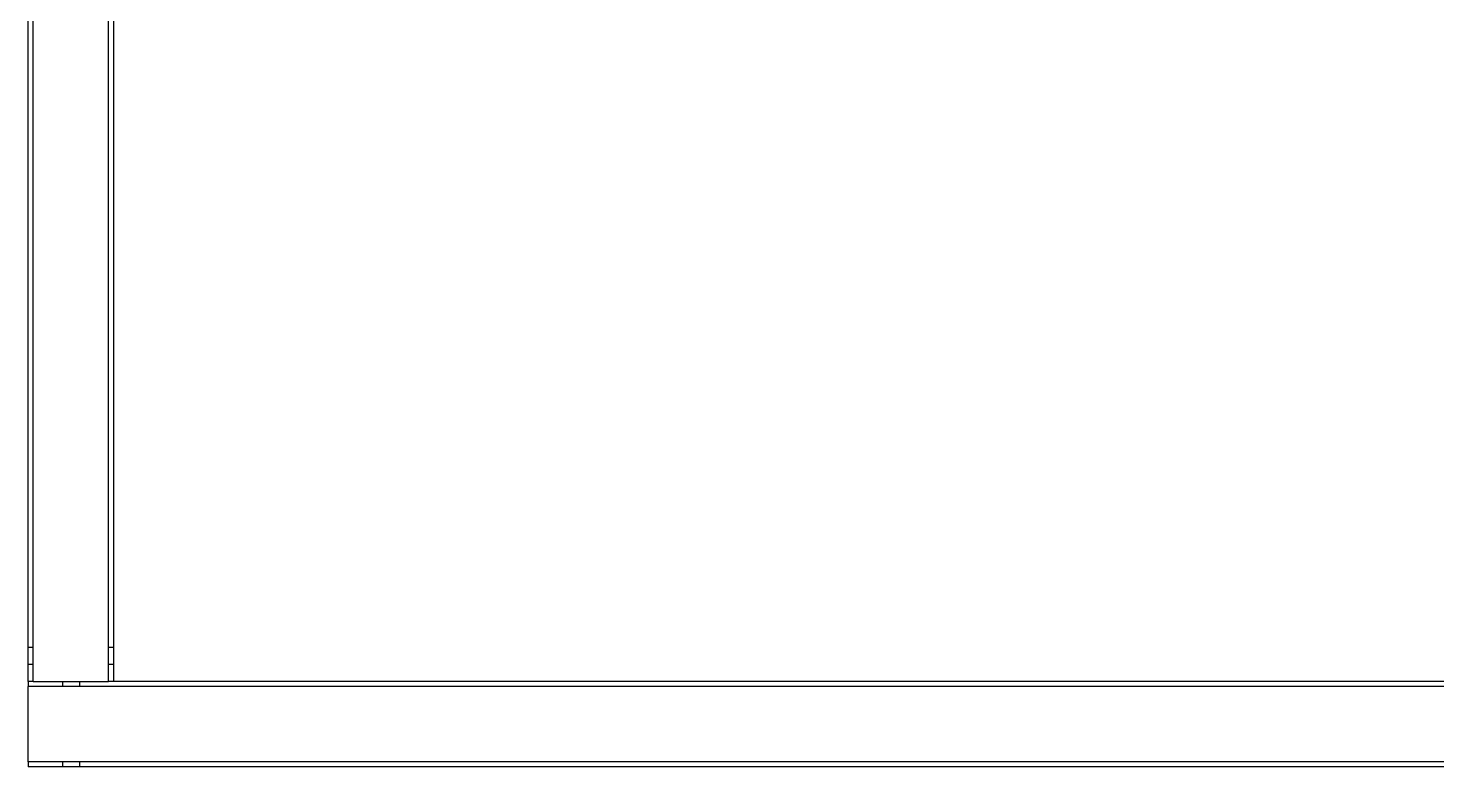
# Model space of a CAD drawing. Header units: millimetres. Extents: x 400392 to 401374, y 4543900 to 4544115.
# Drawn here: x 401294.421 to 401295.244, y 4543998.203 to 4543998.635 of the extents above; entities that cross this region are included whole.
import ezdxf

# ---------------------------------------------------------------- set-up
doc = ezdxf.new("R2010")
doc.units = ezdxf.units.MM
doc.layers.add('görünüş prota', color=4, linetype='Continuous')
doc.layers.add('kiris prota', color=6, linetype='Continuous')

# ---------------------------------------------------------------- blocks, each defined once
blk = doc.blocks.new('A$C750F51A7')
at = {"layer": 'görünüş prota', "color": 253, "lineweight": -2}
for p, q in [((-158.634, -142.495), (-158.634, -87.495)), ((-158.334, -142.495), (-158.334, -87.495)), ((-153.934, -142.495), (-153.934, -87.495)), ((-153.634, -142.495), (-153.634, -87.495)), ((-158.634, -140.495), (-158.334, -140.495)), ((-153.934, -140.495), (-153.634, -140.495)), ((-158.634, -141.495), (-158.334, -141.495)), ((-153.934, -141.495), (-153.634, -141.495)), ((-158.334, -142.495), (-158.634, -142.495)), ((-158.634, -142.495), (-158.634, -142.795)), ((86.767, -142.795), (-158.634, -142.795)), ((-158.634, -147.195), (-158.634, -142.795)), ((-158.334, -142.495), (-153.934, -142.495)), ((-156.634, -142.495), (-156.634, -142.795)), ((-155.634, -142.495), (-155.634, -142.795)), ((-153.634, -142.495), (-153.934, -142.495)), ((81.766, -142.495), (-153.634, -142.495)), ((87.702, -147.195), (-158.634, -147.195)), ((-158.634, -147.195), (-158.634, -147.495)), ((-156.634, -147.195), (-156.634, -147.495)), ((-155.634, -147.195), (-155.634, -147.495)), ((87.766, -147.495), (-158.634, -147.495))]:
    blk.add_line(p, q, dxfattribs=at)
blk = doc.blocks.new('L-L Kesiti')
at = {"layer": 'kiris prota', "color": 1, "xscale": 0.01, "yscale": 0.01, "zscale": 0.01}
blk.add_blockref('A$C750F51A7', (401409.69499, 4543993.53279), dxfattribs=at)

msp = doc.modelspace()

# ---------------------------------------------------------------- block references
msp.add_blockref('L-L Kesiti', (-113.68778, 6.14501))

doc.saveas('drawing.dxf')
